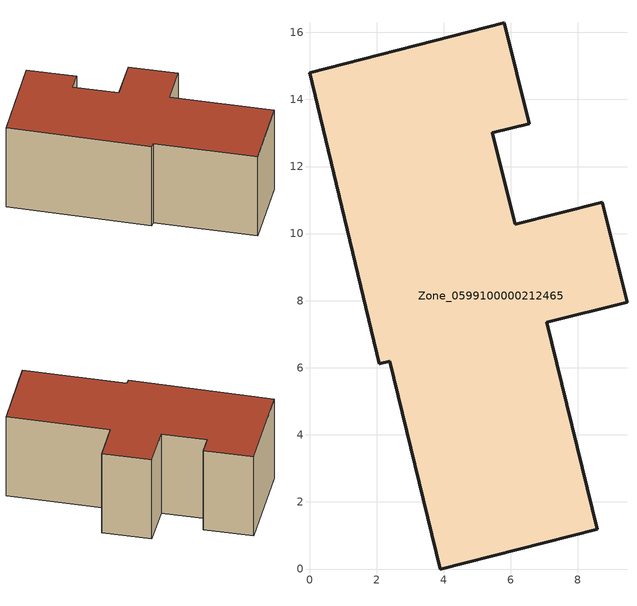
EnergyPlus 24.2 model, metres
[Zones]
Zone_0599100000212465
 floor ground (C_G): 2.38,6.2 2.08,6.12 0,14.79 5.81,16.28 6.55,13.28 5.46,13.01 6.14,10.28 8.73,10.93 9.46,7.96 7.08,7.36 8.59,1.18 3.9,0 z0
 wall outside (C_F): 9.46,7.96 8.73,10.93 6.14,10.28 5.46,13.01 6.55,13.28 5.81,16.28 0,14.79 2.08,6.12 2.38,6.2 3.9,0 8.59,1.18 7.08,7.36 9.46,7.96 z0:5.83
 roof outside (C_R): 7.08,7.36 9.46,7.96 8.73,10.93 6.14,10.28 5.46,13.01 6.55,13.28 5.81,16.28 0,14.79 2.08,6.12 2.38,6.2 3.9,0 8.59,1.18 z5.83
[BUILDING]
Pand.0599100000212465: North Axis=0; Terrain=City; Loads Convergence Tolerance Value=0.04; Temperature Convergence Tolerance Value=0.4; Solar Distribution=FullExterior; Maximum Number of Warmup Days=25; Minimum Number of Warmup Days=1
[Site:Location]
Rotterdam.The.Hague.AP_ZH_NLD Design_Conditions: Latitude=51.96; Longitude=4.45; Time Zone=1; Elevation=-4.5
[SITE:GROUNDTEMPERATURE:BUILDINGSURFACE]
18, 18, 18, 18, 18, 18, 18, 18, 18, 18, 18, 18
[MATERIAL] Thermal Absorptance=0.9; Solar Absorptance=0.7; Visible Absorptance=0.7
Name | Roughness | Thickness | Conductivity | Density | Specific Heat
G.TI.1965-1974 | MediumSmooth | 0.15 | 0.882353 | 540 | 1210
F.TI.1965-1974 | Rough | 0.3 | 0.697674 | 1920 | 840
R.TI.1965-1974 | MediumRough | 0.2 | 0.232558 | 1500 | 1000
[CONSTRUCTION]
C_G: G.TI.1965-1974
C_F: F.TI.1965-1974
C_R: R.TI.1965-1974
[ZONE]
Zone_0599100000212465: Type=1; Multiplier=1; Ceiling Height=Autocalculate; Volume=Autocalculate; Floor Area=autocalculate; Part of Total Floor Area=Yes
[ZONEINFILTRATION:DESIGNFLOWRATE]
Infil_Zone_0599100000212465: Zone or ZoneList or Space or SpaceList=Zone_0599100000212465; Schedule=AlwaysOn; Design Flow Rate Calculation Method=Flow/Area; Flow Rate per Floor Area=0.003; Constant Term Coefficient=1; Temperature Term Coefficient=0; Velocity Term Coefficient=0; Velocity Squared Term Coefficient=0
[HVACTEMPLATE:ZONE:IDEALLOADSAIRSYSTEM]
Zone_0599100000212465: Maximum Heating Supply Air Temperature=50; Minimum Cooling Supply Air Temperature=13; Maximum Heating Supply Air Humidity Ratio=0.0156; Minimum Cooling Supply Air Humidity Ratio=0.0077; Heating Limit=NoLimit; Cooling Limit=NoLimit; Dehumidification Control Type=ConstantSensibleHeatRatio; Cooling Sensible Heat Ratio=0.7; Dehumidification Setpoint=60; Humidification Control Type=None; Humidification Setpoint=30; Outdoor Air Method=None; Outdoor Air Flow Rate per Person=0.00944; Outdoor Air Flow Rate per Zone Floor Area=0; Outdoor Air Flow Rate per Zone=0; Demand Controlled Ventilation Type=None; Outdoor Air Economizer Type=NoEconomizer; Heat Recovery Type=None; Sensible Heat Recovery Effectiveness=0.7; Latent Heat Recovery Effectiveness=0.65
[ZONECONTROL:THERMOSTAT]
ThermostatControl_Zone_0599100000212465: Zone or ZoneList=Zone_0599100000212465; Control Type Schedule=DualSetpointControlType; Control 1=Thermostat_Zone_0599100000212465; Temperature Difference Between Cutout And Setpoint=0
[THERMOSTATSETPOINT:DUALSETPOINT]
Thermostat_Zone_0599100000212465: Heating Setpoint Temperature Schedule=HeatingSetpoint_Zone_0599100000212465; Cooling Setpoint Temperature Schedule=CoolingSetpoint_Zone_0599100000212465
[SCHEDULE:COMPACT]
HeatingSetpoint_Zone_0599100000212465: Through: 12/31, For: AllDays, Until: 24:00, 21
CoolingSetpoint_Zone_0599100000212465: Through: 12/31, For: AllDays, Until: 24:00, 24
DualSetpointControlType: Through: 12/31, For: AllDays, Until: 24:00, 4
AlwaysOn: Through: 12/31, For: AllDays, Until: 24:00, 1
